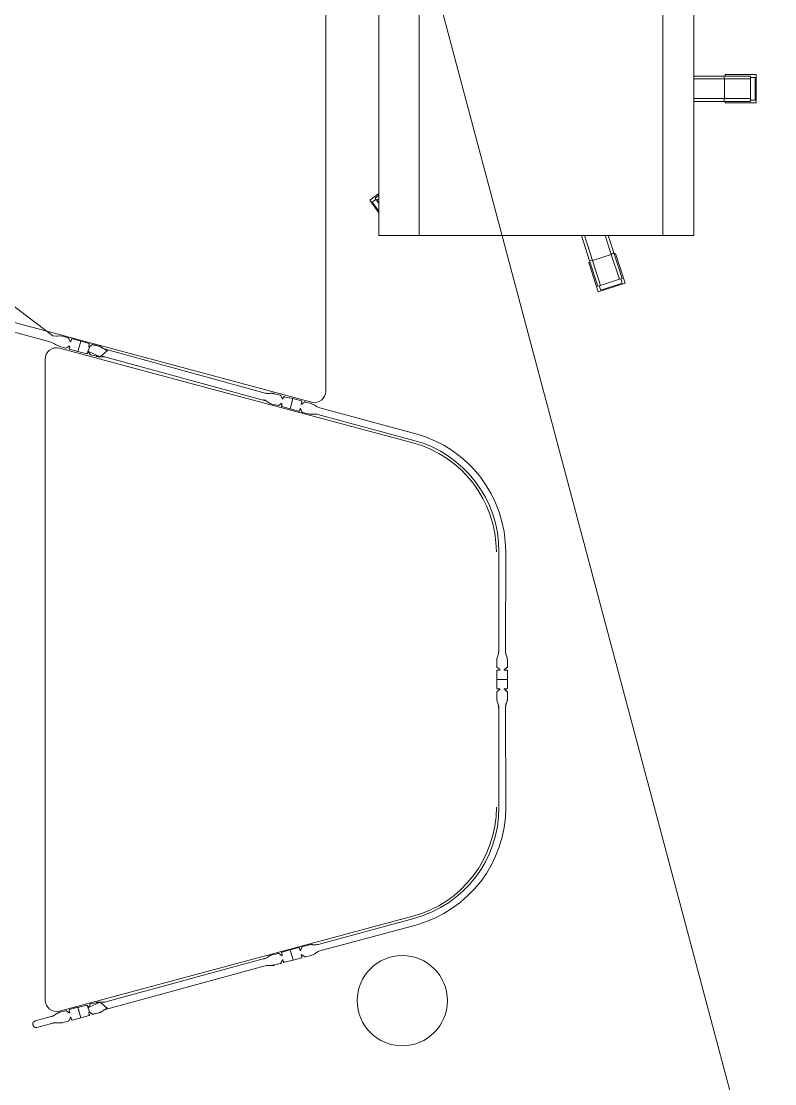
# Model space of a CAD drawing. Header units: millimetres. Extents: x 31960 to 73442, y -14102 to 21505.
# Drawn here: x 60566 to 61902, y -10462 to -8579 of the extents above; entities that cross this region are included whole.
import ezdxf

# ---------------------------------------------------------------- set-up
doc = ezdxf.new("R2010")
doc.units = ezdxf.units.MM
for name, color, linetype, lineweight in [('G-ANNO-TEXT', 231, 'Continuous', 9), ('G-IMPT', 8, 'Continuous', 9), ('I-FURN', 30, 'Continuous', 9)]:
    doc.layers.add(name, color=color, linetype=linetype, lineweight=lineweight)

# ---------------------------------------------------------------- blocks, each defined once
blk = doc.blocks.new('JX-57-Generic Chair-Task - Task without Arms-3760541-Level 9 207 Kent St 1_100')
at = {"layer": 'I-FURN'}
for p, q in [((-56.5, 295.4), (-78.7, 279.3)), ((-76.1, 279.3), (-59.7, 291.2)), ((-62.3, 279.2), (-56.9, 283.2)), ((-59.7, 291.2), (-55, 284.8)), ((-56.9, 283.2), (-52.9, 286.1)), ((-56.9, 283.2), (-54, 279.2)), ((-56.5, 295.4), (-44.8, 279.2)), ((-47.8, 279.2), (-52.9, 286.1)), ((326.8, 279.3), (338.5, 295.4)), ((329.9, 279.3), (334.8, 286.1)), ((334.8, 286.1), (338.9, 283.2)), ((338.9, 283.2), (336.1, 279.3)), ((336.9, 284.8), (341.6, 291.2)), ((360.6, 279.3), (338.5, 295.4)), ((338.9, 283.2), (344.2, 279.3)), ((358.1, 279.3), (341.6, 291.2)), ((401, 279.4), (-119, 279.4)), ((-119, 239.5), (-119, 279.3)), ((401, 279.3), (401, 239.5)), ((-119, 208), (-119, 239.5)), ((401, 239.5), (401, 208)), ((-119, 182.8), (-119, 208)), ((-119, 208), (401, 208)), ((401, 208), (401, 182.8)), ((-119, -224.1), (-119, 182.8)), ((401, 182.8), (401, -224.1)), ((-219, -109.6), (-166.7, -92.6)), ((-165.9, -95), (-166.7, -92.6)), ((-119, -79.8), (-163.8, -94.3)), ((-119, -85), (-163.3, -99.4)), ((401, -79.8), (445.8, -94.3)), ((401, -85), (445.3, -99.4)), ((448.7, -92.6), (447.9, -95)), ((448.7, -92.6), (501, -109.6)), ((-219, -109.6), (-203.6, -157.2)), ((-216, -113.9), (-208.4, -111.5)), ((-163.8, -94.3), (-209.1, -109)), ((-207.5, -113.8), (-209.1, -109)), ((-163.3, -99.4), (-207.5, -113.8)), ((-163.8, -94.3), (-163.3, -99.4)), ((-163.3, -99.4), (-152.5, -132.7)), ((434.5, -132.7), (445.3, -99.4)), ((445.3, -99.4), (445.8, -94.3)), ((445.3, -99.4), (489.5, -113.8)), ((445.8, -94.3), (491, -109)), ((485.5, -157.2), (501, -109.6)), ((491, -109), (489.5, -113.8)), ((490.4, -111.5), (498, -113.9)), ((-203.7, -152), (-216, -113.9)), ((-196.7, -147.1), (-207.5, -113.8)), ((-119, -121.8), (-152.5, -132.7)), ((-119, -127.1), (-149.9, -137.1)), ((401, -121.8), (434.5, -132.7)), ((401, -127.1), (431.9, -137.1)), ((489.5, -113.8), (478.7, -147.1)), ((485.6, -152), (498, -113.9)), ((-196.1, -149.5), (-203.7, -152)), ((-151.2, -140.2), (-203.6, -157.2)), ((-152.5, -132.7), (-196.7, -147.1)), ((-195.2, -151.8), (-196.7, -147.1)), ((-149.9, -137.1), (-195.2, -151.8)), ((-152.5, -132.7), (-149.9, -137.1)), ((-151.2, -140.2), (-152, -137.8)), ((431.9, -137.1), (434.5, -132.7)), ((431.9, -137.1), (477.1, -151.8)), ((434, -137.8), (433.2, -140.2)), ((485.5, -157.2), (433.2, -140.2)), ((434.5, -132.7), (478.7, -147.1)), ((478.7, -147.1), (477.1, -151.8)), ((485.6, -152), (478.1, -149.5)), ((-119, -271.7), (-119, -224.1)), ((-119, -224.1), (401, -224.1)), ((401, -224.1), (401, -271.7)), ((-119, -278.9), (-119, -271.7)), ((-119, -278.9), (401, -278.9)), ((118.5, -278.9), (118.5, -332.1)), ((123.5, -333.2), (123.5, -278.9)), ((158.5, -278.9), (158.5, -333.2)), ((163.5, -278.9), (163.5, -332.1)), ((401, -271.7), (401, -278.9)), ((118.5, -334.3), (116, -334.3)), ((116, -389.3), (116, -334.3)), ((118.5, -332.1), (123.5, -333.2)), ((118.5, -332.1), (118.5, -379.7)), ((123.5, -333.2), (158.5, -333.2)), ((123.5, -379.7), (123.5, -333.2)), ((158.5, -333.2), (163.5, -332.1)), ((158.5, -333.2), (158.5, -379.7)), ((163.5, -332.1), (163.5, -379.7)), ((166, -334.3), (163.5, -334.3)), ((166, -334.3), (166, -389.3)), ((116, -389.3), (166, -389.3)), ((123.5, -379.7), (118.5, -379.7)), ((121, -387.8), (121, -379.9)), ((161, -387.8), (121, -387.8)), ((158.5, -379.7), (123.5, -379.7)), ((163.5, -379.7), (158.5, -379.7)), ((161, -379.9), (161, -387.8))]:
    blk.add_line(p, q, dxfattribs=at)
blk = doc.blocks.new('umbilical - umbilical-1916693-Level 9 207 Kent St 1_100')
at = {"layer": 'I-FURN'}
for start, end in [(0, 180), (180, 0)]:
    blk.add_arc((61241.5, -10314.4), 80, start, end, dxfattribs=at)
blk = doc.blocks.new('Furniture 7 - workbay option 2_dwg_39 cm gerades element-1916699-Level 9 207 Kent St 1_100')
at = {"layer": 'I-FURN', "flags": 128}
for points in [[(0.0134, -0.0124), (-0.0019, -0.0093), (0.0019, 0.0093), (0.0172, 0.0062), (0.017, 0.0005), (0.0186, 0.001), (0.0192, 0.0015), (0.0227, 0.0044), (0.0346, 0.0027), (0.0426, -0.0008), (0.0443, -0.0018), (0.3342, -0.0614), (0.3425, -0.0614), (0.3442, -0.0611), (0.3615, -0.0634), (0.3649, -0.0684), (0.3653, -0.0691), (0.3655, -0.0694), (0.3675, -0.0656), (0.3839, -0.0679), (0.3802, -0.0865), (0.3649, -0.0834), (0.365, -0.0778), (0.3635, -0.0782), (0.3628, -0.0787), (0.3594, -0.0816), (0.3474, -0.0799), (0.3394, -0.0764), (0.3378, -0.0754), (0.0479, -0.0158), (0.0396, -0.0158), (0.0378, -0.0161), (0.0206, -0.0138), (0.0171, -0.0089), (0.0167, -0.0081), (0.0166, -0.0078), (0.0146, -0.0116), (0.0186, 0.001), (0.0192, 0.0015), (0.0227, 0.0044), (0.0227, 0.0044), (0.0227, 0.0044), (0.0228, 0.0044), (0.0228, 0.0044), (0.0228, 0.0045), (0.0228, 0.0045), (0.0228, 0.0045), (0.0229, 0.0045), (0.0229, 0.0045), (0.0229, 0.0045), (0.0229, 0.0045), (0.023, 0.0046), (0.023, 0.0046), (0.023, 0.0046), (0.023, 0.0046), (0.0231, 0.0046), (0.0231, 0.0046), (0.0231, 0.0046), (0.0231, 0.0046), (0.0232, 0.0047), (0.0232, 0.0047), (0.0232, 0.0047), (0.0232, 0.0047), (0.0233, 0.0047), (0.0233, 0.0047), (0.0233, 0.0047), (0.0233, 0.0047), (0.0234, 0.0047), (0.0234, 0.0047), (0.0234, 0.0047), (0.0235, 0.0047), (0.0235, 0.0048), (0.0235, 0.0048), (0.0235, 0.0048), (0.0236, 0.0048), (0.0236, 0.0048), (0.0236, 0.0048), (0.0236, 0.0048), (0.0237, 0.0048), (0.0237, 0.0048), (0.0237, 0.0048), (0.0238, 0.0048), (0.0238, 0.0048), (0.0238, 0.0048), (0.0238, 0.0048), (0.0239, 0.0048), (0.0239, 0.0048), (0.0239, 0.0048), (0.0239, 0.0048), (0.024, 0.0048), (0.024, 0.0048), (0.024, 0.0048), (0.0241, 0.0048), (0.0241, 0.0048), (0.0241, 0.0048), (0.0241, 0.0048), (0.0242, 0.0048), (0.0242, 0.0048), (0.0242, 0.0048), (0.0243, 0.0048), (0.0243, 0.0048), (0.0243, 0.0048), (0.0243, 0.0048), (0.0347, 0.0027), (0.0349, 0.0026), (0.035, 0.0026), (0.0351, 0.0026), (0.0352, 0.0026), (0.0353, 0.0025), (0.0354, 0.0025), (0.0355, 0.0025), (0.0356, 0.0025), (0.0357, 0.0024), (0.0358, 0.0024), (0.0359, 0.0024), (0.036, 0.0024), (0.0361, 0.0023), (0.0362, 0.0023), (0.0363, 0.0023), (0.0364, 0.0022), (0.0365, 0.0022), (0.0366, 0.0022), (0.0367, 0.0021), (0.0369, 0.0021), (0.037, 0.0021), (0.0371, 0.002), (0.0372, 0.002), (0.0373, 0.002), (0.0374, 0.0019), (0.0375, 0.0019), (0.0376, 0.0019), (0.0377, 0.0018), (0.0378, 0.0018), (0.0379, 0.0017), (0.038, 0.0017), (0.0381, 0.0017), (0.0382, 0.0016), (0.0383, 0.0016), (0.0384, 0.0015), (0.0385, 0.0015), (0.0386, 0.0015), (0.0387, 0.0014), (0.0388, 0.0014), (0.0389, 0.0013), (0.039, 0.0013), (0.0391, 0.0012), (0.0392, 0.0012), (0.0393, 0.0011), (0.0394, 0.0011), (0.0395, 0.001), (0.0396, 0.001), (0.0397, 0.0009), (0.0398, 0.0009), (0.0399, 0.0008), (0.04, 0.0008), (0.0401, 0.0007), (0.0402, 0.0007), (0.0403, 0.0006), (0.0403, 0.0006), (0.0404, 0.0005), (0.0405, 0.0005), (0.0406, 0.0004), (0.0407, 0.0004), (0.0408, 0.0003), (0.0409, 0.0003), (0.041, 0.0002), (0.0411, 0.0002), (0.0426, -0.0008), (0.0443, -0.0018), (0.0444, -0.0018), (0.0445, -0.0019), (0.0446, -0.0019), (0.0447, -0.002), (0.0447, -0.002), (0.0448, -0.0021), (0.0449, -0.0021), (0.045, -0.0022), (0.0451, -0.0022), (0.0452, -0.0023), (0.0453, -0.0023), (0.0454, -0.0024), (0.0455, -0.0024), (0.0455, -0.0024), (0.0456, -0.0025), (0.0457, -0.0025), (0.0458, -0.0026), (0.0459, -0.0026), (0.046, -0.0027), (0.0461, -0.0027), (0.0462, -0.0027), (0.0464, -0.0028), (0.0465, -0.0029), (0.0465, -0.0029), (0.0466, -0.0029), (0.0467, -0.003), (0.0468, -0.003), (0.0469, -0.003), (0.047, -0.0031), (0.0471, -0.0031), (0.0472, -0.0032), (0.0473, -0.0032), (0.0474, -0.0032), (0.0475, -0.0033), (0.0476, -0.0033), (0.0477, -0.0033), (0.0478, -0.0034), (0.0478, -0.0034), (0.0479, -0.0034), (0.048, -0.0035), (0.0481, -0.0035), (0.0482, -0.0035), (0.0483, -0.0035), (0.0484, -0.0036), (0.0485, -0.0036), (0.0486, -0.0036), (0.0487, -0.0037), (0.0488, -0.0037), (0.0489, -0.0037), (0.049, -0.0037), (0.0491, -0.0038), (0.0492, -0.0038), (0.0493, -0.0038), (0.0494, -0.0038), (0.0495, -0.0039), (0.0496, -0.0039), (0.0497, -0.0039), (0.0498, -0.0039), (0.0499, -0.004), (0.05, -0.004), (0.0501, -0.004), (0.0502, -0.004), (0.0502, -0.004), (0.0378, -0.0161), (0.0167, -0.0081), (0.0166, -0.0078)], [(0.3405, -0.0617), (0.3425, -0.0614), (0.3442, -0.0611), (0.3615, -0.0634), (0.3649, -0.0684), (0.3653, -0.0691), (0.3655, -0.0694), (0.3675, -0.0656), (0.3839, -0.0679), (0.3802, -0.0865), (0.3649, -0.0834), (0.365, -0.0778), (0.3635, -0.0782), (0.3628, -0.0787), (0.3594, -0.0816), (0.3474, -0.0799), (0.3394, -0.0764), (0.3378, -0.0754)]]:
    blk.add_lwpolyline(points, dxfattribs=at)
at = {"layer": 'I-FURN'}
for centre, radius, start, end in [((0.0173, 0.0025), 0.00202, 261.5023, 299.1673), ((0.017, 0.0052), 0.000999, 348.5742, 78.5742), ((0.0239, 0.0028), 0.00201, 78.6593, 129.4891), ((0.0136, -0.0114), 0.000999, 258.5742, 348.5742), ((0.015, -0.0091), 0.00202, 38.1073, 75.6461), ((0.021, -0.0119), 0.00201, 207.6593, 258.4891), ((0.0348, 0.0037), 0.02, 258.5742, 278.5742), ((0.0439, -0.0355), 0.0201, 78.7133, 96.8618), ((0.3278, -0.0929), 0.0201, 60.2866, 78.4351), ((0.3381, -0.0417), 0.0201, 258.7133, 276.8618), ((0.3472, -0.0809), 0.02, 78.5742, 98.5742), ((0.3611, -0.0653), 0.00201, 27.6593, 78.4891), ((0.3671, -0.0681), 0.00202, 218.1073, 255.6461), ((0.3685, -0.0658), 0.000999, 78.5742, 168.5742), ((0.3514, -0.0603), 0.02, 238.5742, 258.5742), ((0.3581, -0.08), 0.00201, 258.6593, 309.4891), ((0.3647, -0.0798), 0.00202, 81.5023, 119.1673), ((0.3651, -0.0825), 0.000999, 168.5742, 258.5742)]:
    blk.add_arc(centre, radius, start, end, dxfattribs=at)
blk = doc.blocks.new('Furniture 7 - workbay option 2_dwg_39 cm gerades element-1916700-Level 9 207 Kent St 1_100')
at = {"layer": 'I-FURN', "flags": 128}
for points in [[(0.0134, -0.0124), (-0.0019, -0.0093), (0.0019, 0.0093), (0.0172, 0.0062), (0.017, 0.0005), (0.0186, 0.001), (0.0192, 0.0015), (0.0227, 0.0044), (0.0346, 0.0027), (0.0426, -0.0008), (0.0443, -0.0018), (0.3342, -0.0614), (0.3425, -0.0614), (0.3442, -0.0611), (0.3615, -0.0634), (0.3649, -0.0684), (0.3653, -0.0691), (0.3655, -0.0694), (0.3675, -0.0656), (0.3839, -0.0679), (0.3802, -0.0865), (0.3649, -0.0834), (0.365, -0.0778), (0.3635, -0.0782), (0.3628, -0.0787), (0.3594, -0.0816), (0.3474, -0.0799), (0.3394, -0.0764), (0.3378, -0.0754), (0.0479, -0.0158), (0.0396, -0.0158), (0.0378, -0.0161), (0.0206, -0.0138), (0.0171, -0.0089), (0.0167, -0.0081), (0.0166, -0.0078), (0.0146, -0.0116), (0.0186, 0.001), (0.0192, 0.0015), (0.0227, 0.0044), (0.0227, 0.0044), (0.0227, 0.0044), (0.0228, 0.0044), (0.0228, 0.0044), (0.0228, 0.0045), (0.0228, 0.0045), (0.0228, 0.0045), (0.0229, 0.0045), (0.0229, 0.0045), (0.0229, 0.0045), (0.0229, 0.0045), (0.023, 0.0046), (0.023, 0.0046), (0.023, 0.0046), (0.023, 0.0046), (0.0231, 0.0046), (0.0231, 0.0046), (0.0231, 0.0046), (0.0231, 0.0046), (0.0232, 0.0047), (0.0232, 0.0047), (0.0232, 0.0047), (0.0232, 0.0047), (0.0233, 0.0047), (0.0233, 0.0047), (0.0233, 0.0047), (0.0233, 0.0047), (0.0234, 0.0047), (0.0234, 0.0047), (0.0234, 0.0047), (0.0235, 0.0047), (0.0235, 0.0048), (0.0235, 0.0048), (0.0235, 0.0048), (0.0236, 0.0048), (0.0236, 0.0048), (0.0236, 0.0048), (0.0236, 0.0048), (0.0237, 0.0048), (0.0237, 0.0048), (0.0237, 0.0048), (0.0238, 0.0048), (0.0238, 0.0048), (0.0238, 0.0048), (0.0238, 0.0048), (0.0239, 0.0048), (0.0239, 0.0048), (0.0239, 0.0048), (0.0239, 0.0048), (0.024, 0.0048), (0.024, 0.0048), (0.024, 0.0048), (0.0241, 0.0048), (0.0241, 0.0048), (0.0241, 0.0048), (0.0241, 0.0048), (0.0242, 0.0048), (0.0242, 0.0048), (0.0242, 0.0048), (0.0243, 0.0048), (0.0243, 0.0048), (0.0243, 0.0048), (0.0243, 0.0048), (0.0347, 0.0027), (0.0349, 0.0026), (0.035, 0.0026), (0.0351, 0.0026), (0.0352, 0.0026), (0.0353, 0.0025), (0.0354, 0.0025), (0.0355, 0.0025), (0.0356, 0.0025), (0.0357, 0.0024), (0.0358, 0.0024), (0.0359, 0.0024), (0.036, 0.0024), (0.0361, 0.0023), (0.0362, 0.0023), (0.0363, 0.0023), (0.0364, 0.0022), (0.0365, 0.0022), (0.0366, 0.0022), (0.0367, 0.0021), (0.0369, 0.0021), (0.037, 0.0021), (0.0371, 0.002), (0.0372, 0.002), (0.0373, 0.002), (0.0374, 0.0019), (0.0375, 0.0019), (0.0376, 0.0019), (0.0377, 0.0018), (0.0378, 0.0018), (0.0379, 0.0017), (0.038, 0.0017), (0.0381, 0.0017), (0.0382, 0.0016), (0.0383, 0.0016), (0.0384, 0.0015), (0.0385, 0.0015), (0.0386, 0.0015), (0.0387, 0.0014), (0.0388, 0.0014), (0.0389, 0.0013), (0.039, 0.0013), (0.0391, 0.0012), (0.0392, 0.0012), (0.0393, 0.0011), (0.0394, 0.0011), (0.0395, 0.001), (0.0396, 0.001), (0.0397, 0.0009), (0.0398, 0.0009), (0.0399, 0.0008), (0.04, 0.0008), (0.0401, 0.0007), (0.0402, 0.0007), (0.0403, 0.0006), (0.0403, 0.0006), (0.0404, 0.0005), (0.0405, 0.0005), (0.0406, 0.0004), (0.0407, 0.0004), (0.0408, 0.0003), (0.0409, 0.0003), (0.041, 0.0002), (0.0411, 0.0002), (0.0426, -0.0008), (0.0443, -0.0018), (0.0444, -0.0018), (0.0445, -0.0019), (0.0446, -0.0019), (0.0447, -0.002), (0.0447, -0.002), (0.0448, -0.0021), (0.0449, -0.0021), (0.045, -0.0022), (0.0451, -0.0022), (0.0452, -0.0023), (0.0453, -0.0023), (0.0454, -0.0024), (0.0455, -0.0024), (0.0455, -0.0024), (0.0456, -0.0025), (0.0457, -0.0025), (0.0458, -0.0026), (0.0459, -0.0026), (0.046, -0.0027), (0.0461, -0.0027), (0.0462, -0.0027), (0.0464, -0.0028), (0.0465, -0.0029), (0.0465, -0.0029), (0.0466, -0.0029), (0.0467, -0.003), (0.0468, -0.003), (0.0469, -0.003), (0.047, -0.0031), (0.0471, -0.0031), (0.0472, -0.0032), (0.0473, -0.0032), (0.0474, -0.0032), (0.0475, -0.0033), (0.0476, -0.0033), (0.0477, -0.0033), (0.0478, -0.0034), (0.0478, -0.0034), (0.0479, -0.0034), (0.048, -0.0035), (0.0481, -0.0035), (0.0482, -0.0035), (0.0483, -0.0035), (0.0484, -0.0036), (0.0485, -0.0036), (0.0486, -0.0036), (0.0487, -0.0037), (0.0488, -0.0037), (0.0489, -0.0037), (0.049, -0.0037), (0.0491, -0.0038), (0.0492, -0.0038), (0.0493, -0.0038), (0.0494, -0.0038), (0.0495, -0.0039), (0.0496, -0.0039), (0.0497, -0.0039), (0.0498, -0.0039), (0.0499, -0.004), (0.05, -0.004), (0.0501, -0.004), (0.0502, -0.004), (0.0502, -0.004), (0.0378, -0.0161), (0.0167, -0.0081), (0.0166, -0.0078)], [(0.3405, -0.0617), (0.3425, -0.0614), (0.3442, -0.0611), (0.3615, -0.0634), (0.3649, -0.0684), (0.3653, -0.0691), (0.3655, -0.0694), (0.3675, -0.0656), (0.3839, -0.0679), (0.3802, -0.0865), (0.3649, -0.0834), (0.365, -0.0778), (0.3635, -0.0782), (0.3628, -0.0787), (0.3594, -0.0816), (0.3474, -0.0799), (0.3394, -0.0764), (0.3378, -0.0754)]]:
    blk.add_lwpolyline(points, dxfattribs=at)
at = {"layer": 'I-FURN'}
for centre, radius, start, end in [((0.0173, 0.0025), 0.00202, 261.5023, 299.1673), ((0.017, 0.0052), 0.000999, 348.5742, 78.5742), ((0.0239, 0.0028), 0.00201, 78.6593, 129.4891), ((0.0136, -0.0114), 0.000999, 258.5742, 348.5742), ((0.015, -0.0091), 0.00202, 38.1073, 75.6461), ((0.021, -0.0119), 0.00201, 207.6593, 258.4891), ((0.0348, 0.0037), 0.02, 258.5742, 278.5742), ((0.0439, -0.0355), 0.0201, 78.7133, 96.8618), ((0.3278, -0.0929), 0.0201, 60.2866, 78.4351), ((0.3381, -0.0417), 0.0201, 258.7133, 276.8618), ((0.3472, -0.0809), 0.02, 78.5742, 98.5742), ((0.3611, -0.0653), 0.00201, 27.6593, 78.4891), ((0.3671, -0.0681), 0.00202, 218.1073, 255.6461), ((0.3685, -0.0658), 0.000999, 78.5742, 168.5742), ((0.3514, -0.0603), 0.02, 238.5742, 258.5742), ((0.3581, -0.08), 0.00201, 258.6593, 309.4891), ((0.3647, -0.0798), 0.00202, 81.5023, 119.1673), ((0.3651, -0.0825), 0.000999, 168.5742, 258.5742)]:
    blk.add_arc(centre, radius, start, end, dxfattribs=at)
blk = doc.blocks.new('Furniture 7 - workbay option 2_dwg_D2_WORKBAYS_WALL_ANGLE_105_DEGREES-1916701-Level 9 207 Kent St 1_100')
at = {"layer": 'I-FURN'}
for p, q in [((-0.0003788, 0.0004701), (-0.0003783, 0.0004713)), ((-0.0003705, 0.0004713), (-0.00037, 0.0004701))]:
    blk.add_line(p, q, dxfattribs=at)
at = {"layer": 'I-FURN', "flags": 128}
for points in [[(-0.0003839, 0.0004723), (-0.0003839, 0.0004879), (-0.0003649, 0.0004879), (-0.0003649, 0.0004723), (-0.0003659, 0.0004713), (-0.0003705, 0.0004713)], [(-0.0003783, 0.0004713), (-0.0003829, 0.0004713), (-0.0003839, 0.0004723)], [(-0.00037, 0.0004701), (-0.0003697, 0.0004699), (-0.0003691, 0.0004694), (-0.0003656, 0.0004665), (-0.0003649, 0.000465), (-0.0003649, 0.0004545), (-0.0003661, 0.0004476), (-0.0003667, 0.0004459), (-0.0003674, 0.0004441), (-0.0003684, 0.0004378), (-0.0003684, 0.0002615), (-0.0000468, 0.0000188), (-0.0000405, 0.0000181), (-0.0000385, 0.0000183), (-0.0000368, 0.0000184), (-0.0000298, 0.0000178), (-0.0000197, 0.0000151), (-0.0000184, 0.000014), (-0.0000166, 0.0000099), (-0.0000162, 0.0000091), (-0.0000161, 0.0000088), (-0.0000161, 0.0000088), (-0.000015, 0.0000081), (-0.000015, 0.0000081), (-0.0000138, 0.0000125), (-0.0000134, 0.0000131), (-0.0000126, 0.0000132), (0.0000025, 0.0000092), (-0.0000025, -0.0000092), (-0.0000175, -0.0000051), (-0.0000181, -0.0000047), (-0.0000182, -0.0000039), (-0.000017, 0.0000005), (-0.0000183, 0.0000004), (-0.0000186, 0.0000002), (-0.0000193, -0.0000003), (-0.0000229, -0.0000029), (-0.0000246, -0.0000032), (-0.0000348, -0.0000005), (-0.0000411, 0.0000024), (-0.0000425, 0.0000034), (-0.0000441, 0.0000046), (-0.0000499, 0.0000072), (-0.0002203, 0.0000528), (-0.0003804, 0.0004378), (-0.0003814, 0.0004441), (-0.0003821, 0.0004459), (-0.0003827, 0.0004476), (-0.0003839, 0.0004545), (-0.0003839, 0.000465), (-0.0003831, 0.0004665), (-0.0003797, 0.0004694), (-0.000379, 0.0004699), (-0.0003788, 0.0004701)]]:
    blk.add_lwpolyline(points, dxfattribs=at)
blk = doc.blocks.new('Furniture 7 - workbay option 2_dwg_D2_WORKBAYS_WALL_ANGLE_105_DEGREES-1916702-Level 9 207 Kent St 1_100')
at = {"layer": 'I-FURN'}
for p, q in [((-0.0003788, 0.0004701), (-0.0003783, 0.0004713)), ((-0.0003705, 0.0004713), (-0.00037, 0.0004701))]:
    blk.add_line(p, q, dxfattribs=at)
at = {"layer": 'I-FURN', "flags": 128}
for points in [[(-0.0003839, 0.0004723), (-0.0003839, 0.0004879), (-0.0003649, 0.0004879), (-0.0003649, 0.0004723), (-0.0003659, 0.0004713), (-0.0003705, 0.0004713)], [(-0.0003783, 0.0004713), (-0.0003829, 0.0004713), (-0.0003839, 0.0004723)], [(-0.00037, 0.0004701), (-0.0003697, 0.0004699), (-0.0003691, 0.0004694), (-0.0003656, 0.0004665), (-0.0003649, 0.000465), (-0.0003649, 0.0004545), (-0.0003661, 0.0004476), (-0.0003667, 0.0004459), (-0.0003674, 0.0004441), (-0.0003684, 0.0004378), (-0.0003684, 0.0002615), (-0.0000468, 0.0000188), (-0.0000405, 0.0000181), (-0.0000385, 0.0000183), (-0.0000368, 0.0000184), (-0.0000298, 0.0000178), (-0.0000197, 0.0000151), (-0.0000184, 0.000014), (-0.0000166, 0.0000099), (-0.0000162, 0.0000091), (-0.0000161, 0.0000088), (-0.0000161, 0.0000088), (-0.000015, 0.0000081), (-0.000015, 0.0000081), (-0.0000138, 0.0000125), (-0.0000134, 0.0000131), (-0.0000126, 0.0000132), (0.0000025, 0.0000092), (-0.0000025, -0.0000092), (-0.0000175, -0.0000051), (-0.0000181, -0.0000047), (-0.0000182, -0.0000039), (-0.000017, 0.0000005), (-0.0000183, 0.0000004), (-0.0000186, 0.0000002), (-0.0000193, -0.0000003), (-0.0000229, -0.0000029), (-0.0000246, -0.0000032), (-0.0000348, -0.0000005), (-0.0000411, 0.0000024), (-0.0000425, 0.0000034), (-0.0000441, 0.0000046), (-0.0000499, 0.0000072), (-0.0002203, 0.0000528), (-0.0003804, 0.0004378), (-0.0003814, 0.0004441), (-0.0003821, 0.0004459), (-0.0003827, 0.0004476), (-0.0003839, 0.0004545), (-0.0003839, 0.000465), (-0.0003831, 0.0004665), (-0.0003797, 0.0004694), (-0.000379, 0.0004699), (-0.0003788, 0.0004701)]]:
    blk.add_lwpolyline(points, dxfattribs=at)
blk = doc.blocks.new('Furniture 7 - workbay option 2_dwg-1916698-Level 9 207 Kent St 1_100')
at = {"layer": 'G-IMPT', "lineweight": 18}
for p, q in [((36617, -823.9), (37753.1, -823.8)), ((36765.6, -1475.7), (36597.7, -849.1)), ((36692.9, -1279), (36697.4, -1277.8)), ((37677.6, -1278.9), (37673.2, -1277.7)), ((36714.7, -1290.6), (36711.9, -1280.4)), ((37655.9, -1290.5), (37658.6, -1280.3)), ((36704.1, -1310.7), (36750.1, -1480.8)), ((36761.6, -1477.7), (36715.6, -1307.6)), ((37608.9, -1477.6), (37654.9, -1307.4)), ((37666.5, -1310.6), (37620.5, -1480.7)), ((38833.3, -1321.3), (37696.1, -1321.3)), ((37135.2, -1628), (36958.9, -1628.4)), ((37162.3, -1624.5), (37151.8, -1624.5)), ((37201.9, -1625.3), (37201.9, -1629.9)), ((37201.9, -1629.9), (37201.9, -1625.4)), ((37235.3, -1627.9), (37411.6, -1628.3)), ((36958.9, -1640.4), (37135.2, -1640)), ((37151.9, -1643.5), (37162.4, -1643.5))]:
    blk.add_line(p, q, dxfattribs=at)
at = {"layer": 'G-IMPT', "lineweight": 18, "flags": 128}
for points in [[(37676.7, -1296.1), (37727.4, -1107), (37844.6, -669.5)], [(37772.5, -849), (37721.8, -1038.1), (37604.6, -1475.6)], [(36710, -1273.4), (36706, -1258.3), (36687.6, -1263.3), (36691.7, -1278.3)], [(37660.5, -1273.2), (37664.6, -1258.2), (37682.9, -1263.2), (37678.8, -1278.2)], [(36697.2, -1279.1), (36697, -1279.4), (36696.5, -1280.1), (36693.9, -1283.7)], [(36704.9, -1275.8), (36704.9, -1275.8), (36709.3, -1274.6)], [(36710.8, -1279.1), (36706.7, -1277.3), (36706, -1277), (36705.7, -1276.8), (36705.7, -1276.8)], [(37659.7, -1279), (37663.8, -1277.2), (37664.6, -1276.9), (37664.9, -1276.7), (37664.9, -1276.7)], [(37665.6, -1275.7), (37665.6, -1275.7), (37661.2, -1274.5)], [(37673.3, -1279), (37673.5, -1279.3), (37674, -1280), (37676.6, -1283.6)], [(36693.6, -1285.4), (36696.3, -1295.5), (36699.3, -1301.8), (36700.3, -1303.3), (36701.4, -1304.9)], [(36715, -1301.2), (36715.1, -1299.3), (36715.3, -1297.5)], [(37655.6, -1301.1), (37655.4, -1299.2), (37655.2, -1297.4)], [(37676.9, -1285.3), (37674.2, -1295.4), (37671.2, -1301.7), (37670.2, -1303.2), (37669.1, -1304.8)], [(37145, -1625.7), (37143.3, -1626.3), (37141.5, -1627)], [(37167.4, -1629.6), (37167.2, -1629.3), (37166.7, -1628.7), (37163.9, -1625.2)], [(37168.7, -1625.5), (37168.7, -1629.9), (37168.7, -1625.3), (37168.7, -1629.9), (37168.7, -1630)], [(37168.7, -1637.9), (37168.7, -1642.4), (37168.7, -1637.7), (37168.7, -1642.3)], [(37169.7, -1643.4), (37185.3, -1643.4), (37185.2, -1624.4), (37169.6, -1624.5), (37185.3, -1624.3), (37185.3, -1643.3), (37169.7, -1643.3), (37185.3, -1643.3), (37185.3, -1624.3), (37169.7, -1624.3)], [(37200.8, -1643.3), (37185.3, -1643.3), (37185.3, -1624.3), (37200.9, -1624.3), (37185.3, -1624.4), (37185.3, -1643.4), (37200.9, -1643.4)], [(37201.9, -1637.7), (37201.8, -1642.3), (37201.9, -1637.8)], [(37203.8, -1628.6), (37203.3, -1629.3), (37203.1, -1629.5), (37203.1, -1629.4), (37203.3, -1629.2), (37203.8, -1628.5), (37206.6, -1625.1), (37203.8, -1628.6), (37203.3, -1629.3), (37203.1, -1629.5)], [(37208.2, -1624.3), (37218.7, -1624.4), (37208.2, -1624.4)], [(37225.6, -1625.6), (37227.2, -1626.2), (37229.1, -1626.9), (37227.2, -1626.2), (37225.5, -1625.6), (37227.2, -1626.2)], [(37141.5, -1641), (37143.3, -1641.7), (37145, -1642.3)], [(37163.9, -1642.7), (37166.7, -1639.2), (37167.2, -1638.6), (37167.5, -1638.4)], [(37208.2, -1643.4), (37208.1, -1643.4), (37208.1, -1643.4), (37208.1, -1643.4), (37208.1, -1643.4), (37208, -1643.4), (37208, -1643.4), (37208, -1643.4), (37207.9, -1643.4), (37207.9, -1643.4), (37207.9, -1643.4), (37207.9, -1643.4), (37207.8, -1643.4), (37207.8, -1643.4), (37207.8, -1643.4), (37207.8, -1643.4), (37207.7, -1643.4), (37207.7, -1643.4), (37207.7, -1643.3), (37207.6, -1643.3), (37207.6, -1643.3), (37207.6, -1643.3), (37207.6, -1643.3), (37207.5, -1643.3), (37207.5, -1643.3), (37207.5, -1643.3), (37207.5, -1643.3), (37207.4, -1643.3), (37207.4, -1643.3), (37207.4, -1643.2), (37207.4, -1643.2), (37207.3, -1643.2), (37207.3, -1643.2), (37207.3, -1643.2), (37207.3, -1643.2), (37207.2, -1643.2), (37207.2, -1643.2), (37207.2, -1643.1), (37207.2, -1643.1), (37207.1, -1643.1), (37207.1, -1643.1), (37207.1, -1643.1), (37207.1, -1643.1), (37207, -1643.1), (37207, -1643), (37207, -1643), (37207, -1643), (37207, -1643), (37206.9, -1643), (37206.9, -1643), (37206.9, -1642.9), (37206.9, -1642.9), (37206.8, -1642.9), (37206.8, -1642.9), (37206.8, -1642.9), (37206.8, -1642.9), (37206.8, -1642.8), (37206.7, -1642.8), (37206.7, -1642.8), (37206.7, -1642.8), (37206.7, -1642.8), (37206.7, -1642.7), (37206.6, -1642.7), (37206.6, -1642.7), (37206.6, -1642.6), (37203.8, -1639.1), (37203.3, -1638.5), (37203.1, -1638.2)], [(37203.1, -1638.2), (37203.3, -1638.6), (37203.8, -1639.2), (37206.6, -1642.7)], [(37203.1, -1638.3), (37203.3, -1638.6), (37203.8, -1639.2)], [(37411.6, -1640.3), (37235.3, -1639.9), (37235.2, -1639.9), (37235.1, -1639.9), (37235, -1639.9), (37234.9, -1639.9), (37234.8, -1639.9), (37234.7, -1639.9), (37234.6, -1639.9), (37234.5, -1639.9), (37234.4, -1639.9), (37234.3, -1639.9), (37234.2, -1639.9), (37234.1, -1639.9), (37234, -1640), (37233.9, -1640), (37233.8, -1640), (37233.7, -1640), (37233.6, -1640), (37233.5, -1640), (37233.4, -1640), (37233.3, -1640), (37233.2, -1640), (37233.1, -1640), (37233, -1640), (37232.9, -1640.1), (37232.8, -1640.1), (37232.7, -1640.1), (37232.6, -1640.1), (37232.5, -1640.1), (37232.4, -1640.1), (37232.3, -1640.1), (37232.2, -1640.2), (37232.1, -1640.2), (37232, -1640.2), (37231.9, -1640.2), (37231.8, -1640.2), (37231.7, -1640.2), (37231.7, -1640.3), (37231.6, -1640.3), (37231.5, -1640.3), (37231.4, -1640.3), (37231.3, -1640.3), (37231.1, -1640.4), (37231, -1640.4), (37230.9, -1640.4), (37230.8, -1640.4), (37230.7, -1640.5), (37230.6, -1640.5), (37230.5, -1640.5), (37230.4, -1640.5), (37230.3, -1640.6), (37230.2, -1640.6), (37230.1, -1640.6), (37230, -1640.6), (37229.9, -1640.7), (37229.8, -1640.7), (37229.7, -1640.7), (37229.6, -1640.7), (37229.5, -1640.8), (37229.4, -1640.8), (37229.3, -1640.8), (37229.2, -1640.9), (37229.1, -1640.9), (37229, -1640.9), (37227.2, -1641.6), (37225.5, -1642.2), (37225.4, -1642.2), (37225.3, -1642.3), (37225.2, -1642.3), (37225.1, -1642.3), (37225, -1642.4), (37224.9, -1642.4), (37224.8, -1642.5), (37224.7, -1642.5), (37224.6, -1642.5), (37224.5, -1642.5), (37224.4, -1642.6), (37224.3, -1642.6), (37224.2, -1642.6), (37224.1, -1642.7), (37224, -1642.7), (37223.9, -1642.7), (37223.7, -1642.8), (37223.6, -1642.8), (37223.5, -1642.8), (37223.4, -1642.8), (37223.3, -1642.9), (37223.2, -1642.9), (37223.1, -1642.9), (37223, -1642.9), (37222.9, -1643), (37222.8, -1643), (37222.7, -1643), (37222.6, -1643), (37222.5, -1643), (37222.4, -1643.1), (37222.3, -1643.1), (37222.2, -1643.1), (37222, -1643.1), (37221.9, -1643.1), (37221.8, -1643.2), (37221.7, -1643.2), (37221.6, -1643.2), (37221.5, -1643.2), (37221.4, -1643.2), (37221.3, -1643.2), (37221.2, -1643.3), (37221.1, -1643.3), (37221, -1643.3), (37220.9, -1643.3), (37220.7, -1643.3), (37220.6, -1643.3), (37220.5, -1643.3), (37220.4, -1643.3), (37220.3, -1643.3), (37220.2, -1643.4), (37220.1, -1643.4), (37220, -1643.4), (37219.9, -1643.4), (37219.8, -1643.4), (37219.7, -1643.4), (37219.6, -1643.4), (37219.4, -1643.4), (37219.3, -1643.4), (37219.2, -1643.4), (37219.1, -1643.4), (37219, -1643.4), (37218.9, -1643.4), (37218.8, -1643.4), (37218.7, -1643.4), (37208.2, -1643.3), (37218.7, -1643.4)], [(37229, -1640.9), (37227.2, -1641.6), (37225.5, -1642.2), (37227.2, -1641.6), (37229, -1640.9)]]:
    blk.add_lwpolyline(points, dxfattribs=at)
for points in [[(37141.5, -1626.8), (37143.3, -1626.1), (37145, -1625.5), (37143.3, -1626.1)], [(37151.9, -1624.3), (37162.4, -1624.3)], [(37163.9, -1625), (37166.7, -1628.5), (37167.3, -1629.2), (37167.5, -1629.4), (37167.3, -1629.2), (37166.7, -1628.5)], [(37145, -1642.1), (37143.3, -1641.5), (37141.5, -1640.8), (37143.3, -1641.5)], [(37162.4, -1643.3), (37151.9, -1643.3)], [(37167.5, -1638.2), (37167.3, -1638.4), (37166.7, -1639.1), (37163.9, -1642.5), (37166.7, -1639.1), (37167.3, -1638.4)]]:
    blk.add_lwpolyline(points, close=True, dxfattribs=at)
at = {"layer": 'G-IMPT', "lineweight": 18}
for centre, radius, start, end in [((36617, -843.9), 20, 90, 195), ((37753.1, -843.8), 20, 345, 90), ((36692.7, -1278.1), 0.999, 195.1249, 285.1249), ((36695.4, -1278.3), 2.02, 334.5318, 12.1876), ((36706.8, -1275.2), 2.02, 198.0623, 235.394), ((36709.1, -1273.6), 0.999, 285.1249, 15.1249), ((36710, -1281), 2.01, 15.21, 66.0399), ((37660.5, -1280.8), 2.01, 113.9601, 164.79), ((37661.5, -1273.5), 0.999, 164.8751, 254.8751), ((37663.7, -1275.1), 2.02, 304.606, 341.9377), ((37675.2, -1278.1), 2.02, 167.8124, 205.4682), ((37677.9, -1277.9), 0.999, 254.8751, 344.8751), ((36695.5, -1284.9), 2.01, 144.21, 195.0399), ((36695.4, -1295.8), 20, 355.1249, 15.1249), ((37675.2, -1295.7), 20, 164.8751, 184.8751), ((37696.1, -1301.3), 20, 165, 270), ((37675, -1284.7), 2.01, 344.9601, 35.79), ((36684.7, -1316), 20.1, 15.264, 33.4125), ((36735.1, -1302.3), 20.1, 176.8373, 194.9858), ((37635.5, -1302.2), 20.1, 345.0142, 3.1627), ((37685.9, -1315.9), 20.1, 146.5875, 164.736), ((36958.5, -1424.5), 215.9, 195.125, 270.1249), ((36958.5, -1424.5), 203.9, 195.1249, 270.125), ((36958.8, -1423.9), 200, 195, 270), ((37411.4, -1423.8), 200, 270, 345), ((37412.1, -1424.4), 203.9, 269.875, 344.8751), ((37412.1, -1424.4), 215.9, 269.8751, 344.875), ((37135.2, -1607.7), 20.1, 270.1391, 288.2876), ((37135.1, -1607.9), 20.1, 270.264, 288.4125), ((37151.9, -1644.3), 20, 90, 110), ((37151.9, -1644.5), 20, 90.1249, 110.1249), ((37162.3, -1626.5), 2.01, 39.21, 90.0398), ((37162.4, -1626.3), 2.01, 39.0851, 89.9149), ((37168.8, -1628), 2.02, 228.8403, 267.178), ((37168.8, -1627.9), 2.02, 229.4069, 267.0719), ((37168.8, -1639.7), 2.02, 92.9281, 130.4669), ((37168.8, -1639.9), 2.02, 93.0621, 131.4095), ((37169.7, -1625.3), 0.999, 90, 180), ((37169.6, -1625.5), 0.999, 90.1249, 180.1249), ((37200.9, -1625.3), 0.999, 359.8751, 89.8751), ((37200.9, -1625.4), 0.999, 360, 90), ((37201.8, -1627.9), 2.02, 272.822, 311.1597), ((37201.8, -1628), 2.02, 272.9281, 310.4669), ((37201.8, -1639.7), 2.02, 48.5905, 86.9379), ((37201.7, -1639.8), 2.02, 49.4069, 87.0719), ((37208.2, -1626.4), 2.01, 89.9602, 140.79), ((37208.2, -1626.4), 2.01, 90.0851, 140.9149), ((37218.7, -1644.4), 20, 69.8751, 89.8751), ((37218.7, -1644.4), 20, 70, 90), ((37235.4, -1607.8), 20.1, 251.7124, 269.8609), ((37235.4, -1607.8), 20.1, 251.5875, 269.736), ((37135.2, -1659.9), 20.1, 71.7124, 89.8609), ((37135.2, -1660.1), 20.1, 71.8373, 89.9858), ((37151.9, -1623.3), 20, 250, 270), ((37151.8, -1623.5), 20, 250.1249, 270.1249), ((37162.4, -1641.3), 2.01, 270.0851, 320.9149), ((37162.4, -1641.5), 2.01, 270.21, 321.0398), ((37169.7, -1642.3), 0.999, 180, 270), ((37169.7, -1642.4), 0.999, 180.1249, 270.1249), ((37200.9, -1642.3), 0.999, 269.8751, 359.8751), ((37200.9, -1642.4), 0.999, 270, 360), ((37208.2, -1641.3), 2.01, 218.9602, 269.79), ((37208.2, -1641.4), 2.01, 219.0851, 269.9149), ((37218.7, -1623.4), 20, 269.8751, 289.8751), ((37235.3, -1660), 20.1, 90.0142, 108.1627)]:
    blk.add_arc(centre, radius, start, end, dxfattribs=at)
at = {"layer": 'I-FURN', "flags": 128}
blk.add_lwpolyline([(36572.4, -802.4), (36573.3, -802.1), (36573.5, -802.1), (36573.6, -802.1), (36573.7, -802), (36573.9, -802), (36574, -802), (36574.1, -802), (36574.3, -802), (36574.4, -802), (36574.5, -801.9), (36574.7, -801.9), (36574.8, -801.9), (36574.9, -801.9), (36575.1, -801.9), (36575.2, -802), (36575.3, -802), (36575.5, -802), (36575.6, -802), (36575.7, -802), (36575.9, -802.1), (36576, -802.1), (36576.1, -802.1), (36576.3, -802.1), (36576.4, -802.2), (36576.5, -802.2), (36576.7, -802.3), (36576.8, -802.3), (36576.9, -802.4), (36577, -802.4), (36577.2, -802.5), (36577.3, -802.5), (36577.4, -802.6), (36577.5, -802.7), (36577.6, -802.7), (36577.7, -802.8), (36577.9, -802.9), (36578, -803), (36578.1, -803), (36578.2, -803.1), (36578.3, -803.2), (36578.4, -803.3), (36578.5, -803.4), (36578.6, -803.5), (36578.7, -803.6), (36578.8, -803.7), (36578.9, -803.8), (36579, -803.9), (36579, -804), (36579.1, -804.1), (36579.2, -804.2), (36579.3, -804.3), (36579.4, -804.4), (36579.4, -804.5), (36579.5, -804.6), (36579.6, -804.8), (36579.6, -804.9), (36579.7, -805), (36579.8, -805.1), (36579.8, -805.2), (36579.9, -805.4), (36579.9, -805.5), (36580, -805.6), (36580, -805.7), (36580, -805.9), (36580.1, -806), (36587.8, -834.6), (36587.8, -834.7), (36587.9, -834.8), (36587.9, -834.9), (36587.9, -835), (36587.9, -835.1), (36588, -835.2), (36588, -835.3), (36588, -835.4), (36588.1, -835.5), (36588.1, -835.6), (36588.1, -835.7), (36588.2, -835.7), (36588.2, -835.8), (36588.2, -835.9), (36588.3, -836), (36588.3, -836.1), (36588.3, -836.2), (36588.4, -836.3), (36588.4, -836.4), (36588.4, -836.5), (36588.5, -836.6), (36588.5, -836.7), (36588.5, -836.8), (36588.6, -836.9), (36588.6, -837), (36588.7, -837), (36588.7, -837.1), (36588.7, -837.2), (36588.8, -837.3), (36588.8, -837.4), (36588.8, -837.5), (36588.9, -837.6), (36588.9, -837.7), (36589, -837.8), (36589, -837.9), (36589.1, -838), (36589.1, -838), (36589.1, -838.1), (36589.2, -838.2), (36589.2, -838.3), (36589.3, -838.4), (36589.3, -838.5), (36589.4, -838.6), (36589.4, -838.7), (36589.5, -838.8), (36589.5, -838.8), (36589.6, -838.9), (36589.6, -839), (36589.7, -839.1), (36589.7, -839.2), (36589.7, -839.3), (36589.8, -839.4), (36589.8, -839.5), (36589.9, -839.5), (36590, -839.6), (36590, -839.7), (36590.1, -839.8), (36590.1, -839.9), (36590.2, -840), (36590.2, -840.1), (36590.3, -840.1), (36590.3, -840.2), (36590.4, -840.3), (36590.4, -840.4), (36591.6, -842), (36592.6, -843.5), (36592.6, -843.6), (36592.7, -843.6), (36592.8, -843.7), (36592.8, -843.8), (36592.9, -843.9), (36593, -844), (36593, -844.1), (36593.1, -844.2), (36593.1, -844.3), (36593.2, -844.4), (36593.2, -844.5), (36593.3, -844.6), (36593.4, -844.7), (36593.4, -844.7), (36593.5, -844.8), (36593.5, -844.9), (36593.6, -845), (36593.6, -845.1), (36593.7, -845.2), (36593.7, -845.3), (36593.8, -845.4), (36593.8, -845.5), (36593.9, -845.6), (36593.9, -845.7), (36594, -845.8), (36594, -845.9), (36594.1, -846), (36594.1, -846.1), (36594.2, -846.2), (36594.2, -846.3), (36594.3, -846.4), (36594.3, -846.5), (36594.4, -846.6), (36594.4, -846.7), (36594.5, -846.8), (36594.5, -846.9), (36594.6, -847), (36594.6, -847.1), (36594.6, -847.2), (36594.7, -847.3), (36594.7, -847.4), (36594.8, -847.5), (36594.8, -847.6), (36594.8, -847.7), (36594.9, -847.8), (36594.9, -847.9), (36595, -848), (36595, -848.1), (36595, -848.2), (36595.1, -848.3), (36595.1, -848.4), (36595.1, -848.5), (36595.2, -848.6), (36595.2, -848.7), (36595.3, -848.8), (36595.3, -848.9), (36595.3, -849), (36595.4, -849.1), (36595.4, -849.2), (36595.4, -849.3), (36595.4, -849.4), (36595.5, -849.5), (36595.5, -849.6), (36595.5, -849.8), (36598.3, -859.9), (36598.3, -859.9), (36598.3, -860), (36598.3, -860), (36598.3, -860), (36598.3, -860), (36598.3, -860.1), (36598.3, -860.1), (36598.3, -860.1), (36598.3, -860.2), (36598.3, -860.2), (36598.3, -860.2), (36598.3, -860.2), (36598.3, -860.3), (36598.3, -860.3), (36598.3, -860.3), (36598.3, -860.3), (36598.3, -860.4), (36598.3, -860.4), (36598.3, -860.4), (36598.3, -860.5), (36598.3, -860.5), (36598.3, -860.5), (36598.3, -860.5), (36598.3, -860.6), (36598.3, -860.6), (36598.3, -860.6), (36598.3, -860.7), (36598.3, -860.7), (36598.3, -860.7), (36598.3, -860.7), (36598.3, -860.8), (36598.3, -860.8), (36598.3, -860.8), (36598.3, -860.8), (36598.3, -860.9), (36598.3, -860.9), (36598.3, -860.9), (36598.3, -861), (36598.3, -861), (36598.3, -861), (36598.3, -861), (36598.2, -861.1), (36598.2, -861.1), (36598.2, -861.1), (36598.2, -861.1), (36598.2, -861.2), (36598.2, -861.2), (36598.2, -861.2), (36598.2, -861.2), (36598.2, -861.3), (36598.2, -861.3), (36598.1, -861.3), (36598.1, -861.3), (36598.1, -861.4), (36598.1, -861.4), (36598.1, -861.4), (36598.1, -861.4), (36598.1, -861.5), (36598, -861.5), (36598, -861.5), (36598, -861.5), (36598, -861.6), (36598, -861.6), (36598, -861.6), (36595.3, -865.2), (36594.9, -865.9), (36594.7, -866.2), (36594.7, -866.2), (36594.7, -866.2), (36594.6, -866.2), (36594.6, -866.3), (36594.6, -866.3), (36594.6, -866.3), (36594.6, -866.3), (36594.6, -866.3), (36594.6, -866.3), (36594.6, -866.4), (36594.6, -866.4), (36594.6, -866.4), (36594.6, -866.4), (36594.6, -866.4), (36594.6, -866.5), (36594.6, -866.5), (36594.5, -866.5), (36594.5, -866.5), (36594.5, -866.5), (36594.5, -866.6), (36594.5, -866.6), (36594.5, -866.6), (36594.5, -866.6), (36594.5, -866.6), (36594.5, -866.7), (36594.5, -866.7), (36594.5, -866.7), (36594.5, -866.7), (36594.5, -866.7), (36594.5, -866.8), (36594.5, -866.8), (36594.5, -866.8), (36594.5, -866.8), (36594.5, -866.8), (36594.5, -866.9), (36594.5, -866.9), (36594.5, -866.9), (36594.5, -866.9), (36594.5, -867), (36594.5, -867), (36594.5, -867), (36594.5, -867), (36594.5, -867), (36594.5, -867.1), (36594.5, -867.1), (36594.5, -867.1), (36594.5, -867.1), (36594.5, -867.1), (36594.5, -867.2), (36594.5, -867.2), (36594.5, -867.2), (36594.5, -867.2), (36594.5, -867.2), (36594.5, -867.3), (36594.5, -867.3), (36594.5, -867.3), (36594.5, -867.3), (36594.5, -867.3), (36594.5, -867.4), (36594.5, -867.4), (36594.5, -867.4), (36594.5, -867.4), (36594.5, -867.4), (36594.5, -867.5), (36599, -866.3), (36599, -866.3), (36599, -866.3), (36599, -866.3), (36599.1, -866.2), (36599.1, -866.2), (36599.1, -866.2), (36599.1, -866.2), (36599.2, -866.2), (36599.2, -866.2), (36599.2, -866.2), (36599.2, -866.2), (36599.3, -866.2), (36599.3, -866.2), (36599.3, -866.2), (36599.3, -866.2), (36599.3, -866.2), (36599.4, -866.2), (36599.4, -866.2), (36599.4, -866.3), (36599.4, -866.3), (36599.5, -866.3), (36599.5, -866.3), (36599.5, -866.3), (36599.5, -866.3), (36599.6, -866.3), (36599.6, -866.3), (36599.6, -866.3), (36599.6, -866.3), (36599.7, -866.3), (36599.7, -866.3), (36599.7, -866.4), (36599.7, -866.4), (36599.7, -866.4), (36599.8, -866.4), (36599.8, -866.4), (36599.8, -866.4), (36599.8, -866.4), (36599.8, -866.4), (36599.9, -866.5), (36599.9, -866.5), (36599.9, -866.5), (36599.9, -866.5), (36599.9, -866.5), (36599.9, -866.5), (36600, -866.6), (36600, -866.6), (36600, -866.6), (36600, -866.6), (36600, -866.6), (36600, -866.7), (36600.1, -866.7), (36600.1, -866.7), (36600.1, -866.7), (36600.1, -866.7), (36600.1, -866.8), (36600.1, -866.8), (36600.1, -866.8), (36600.1, -866.8), (36600.1, -866.9), (36600.2, -866.9), (36600.2, -866.9), (36600.2, -866.9), (36600.2, -866.9), (36600.2, -867), (36604.3, -882), (36585.9, -887), (36581.8, -871.9), (36581.8, -871.9), (36581.8, -871.9), (36581.8, -871.9), (36581.8, -871.8), (36581.8, -871.8), (36581.8, -871.8), (36581.8, -871.8), (36581.8, -871.7), (36581.8, -871.7), (36581.8, -871.7), (36581.8, -871.7), (36581.8, -871.6), (36581.8, -871.6), (36581.8, -871.6), (36581.8, -871.6), (36581.8, -871.5), (36581.8, -871.5), (36581.8, -871.5), (36581.8, -871.5), (36581.8, -871.4), (36581.8, -871.4), (36581.8, -871.4), (36581.9, -871.4), (36581.9, -871.4), (36581.9, -871.3), (36581.9, -871.3), (36581.9, -871.3), (36581.9, -871.3), (36581.9, -871.2), (36581.9, -871.2), (36581.9, -871.2), (36581.9, -871.2), (36582, -871.2), (36582, -871.1), (36582, -871.1), (36582, -871.1), (36582, -871.1), (36582, -871), (36582, -871), (36582.1, -871), (36582.1, -871), (36582.1, -871), (36582.1, -871), (36582.1, -870.9), (36582.1, -870.9), (36582.2, -870.9), (36582.2, -870.9), (36582.2, -870.9), (36582.2, -870.9), (36582.2, -870.8), (36582.3, -870.8), (36582.3, -870.8), (36582.3, -870.8), (36582.3, -870.8), (36582.3, -870.8), (36582.4, -870.8), (36582.4, -870.8), (36582.4, -870.8), (36582.4, -870.7), (36582.5, -870.7), (36582.5, -870.7), (36582.5, -870.7), (36582.5, -870.7), (36582.5, -870.7), (36587, -869.5), (36587, -869.5), (36587, -869.5), (36587, -869.4), (36587, -869.4), (36587, -869.4), (36586.9, -869.4), (36586.9, -869.4), (36586.9, -869.3), (36586.9, -869.3), (36586.9, -869.3), (36586.9, -869.3), (36586.9, -869.3), (36586.9, -869.3), (36586.9, -869.2), (36586.9, -869.2), (36586.9, -869.2), (36586.8, -869.2), (36586.8, -869.2), (36586.8, -869.1), (36586.8, -869.1), (36586.8, -869.1), (36586.8, -869.1), (36586.8, -869.1), (36586.8, -869.1), (36586.8, -869), (36586.8, -869), (36586.7, -869), (36586.7, -869), (36586.7, -869), (36586.7, -869), (36586.7, -868.9), (36586.7, -868.9), (36586.7, -868.9), (36586.7, -868.9), (36586.6, -868.9), (36586.6, -868.9), (36586.6, -868.8), (36586.6, -868.8), (36586.6, -868.8), (36586.6, -868.8), (36586.6, -868.8), (36586.5, -868.8), (36586.5, -868.7), (36586.5, -868.7), (36586.5, -868.7), (36586.5, -868.7), (36586.5, -868.7), (36586.5, -868.7), (36586.4, -868.7), (36586.4, -868.6), (36586.4, -868.6), (36586.4, -868.6), (36586.4, -868.6), (36586.4, -868.6), (36586.4, -868.6), (36586.3, -868.6), (36586.3, -868.5), (36586.3, -868.5), (36586.3, -868.5), (36586.3, -868.5), (36586.3, -868.5), (36586.2, -868.5), (36586.2, -868.5), (36586.2, -868.5), (36585.9, -868.3), (36585.1, -868), (36581.1, -866.2), (36581, -866.2), (36581, -866.1), (36581, -866.1), (36581, -866.1), (36580.9, -866.1), (36580.9, -866.1), (36580.9, -866.1), (36580.9, -866.1), (36580.8, -866.1), (36580.8, -866), (36580.8, -866), (36580.8, -866), (36580.7, -866), (36580.7, -866), (36580.7, -866), (36580.7, -865.9), (36580.7, -865.9), (36580.6, -865.9), (36580.6, -865.9), (36580.6, -865.9), (36580.6, -865.9), (36580.5, -865.8), (36580.5, -865.8), (36580.5, -865.8), (36580.5, -865.8), (36580.5, -865.8), (36580.4, -865.7), (36580.4, -865.7), (36580.4, -865.7), (36580.4, -865.7), (36580.4, -865.7), (36580.3, -865.6), (36580.3, -865.6), (36580.3, -865.6), (36580.3, -865.6), (36580.3, -865.6), (36580.3, -865.5), (36580.2, -865.5), (36580.2, -865.5), (36580.2, -865.5), (36580.2, -865.4), (36580.2, -865.4), (36580.2, -865.4), (36580.2, -865.4), (36580.1, -865.4), (36580.1, -865.3), (36580.1, -865.3), (36580.1, -865.3), (36580.1, -865.3), (36580.1, -865.2), (36580.1, -865.2), (36580, -865.2), (36580, -865.2), (36580, -865.1), (36580, -865.1), (36580, -865.1), (36580, -865.1), (36580, -865), (36580, -865), (36580, -865), (36580, -864.9), (36579.9, -864.9), (36579.9, -864.9), (36579.9, -864.9), (36577.2, -854.7), (36577.2, -854.6), (36577.1, -854.5), (36577.1, -854.4), (36577.1, -854.3), (36577.1, -854.2), (36577, -854.1), (36577, -854), (36577, -853.9), (36577, -853.8), (36576.9, -853.7), (36576.9, -853.5), (36576.9, -853.4), (36576.9, -853.3), (36576.8, -853.2), (36576.8, -853.1), (36576.8, -853), (36576.8, -852.9), (36576.8, -852.8), (36576.8, -852.7), (36576.7, -852.6), (36576.7, -852.5), (36576.7, -852.4), (36576.7, -852.3), (36576.7, -852.1), (36576.7, -852), (36576.6, -851.9), (36576.6, -851.8), (36576.6, -851.7), (36576.6, -851.6), (36576.6, -851.5), (36576.6, -851.4), (36576.6, -851.3), (36576.6, -851.2), (36576.6, -851.1), (36576.6, -851), (36576.5, -850.8), (36576.5, -850.7), (36576.5, -850.6), (36576.5, -850.5), (36576.5, -850.4), (36576.5, -850.3), (36576.5, -850.2), (36576.5, -850.1), (36576.5, -850), (36576.5, -849.9), (36576.5, -849.8), (36576.5, -849.6), (36576.5, -849.5), (36576.5, -849.4), (36576.5, -849.3), (36576.5, -849.2), (36576.5, -849.1), (36576.5, -849), (36576.5, -848.9), (36576.5, -848.8), (36576.5, -848.7), (36576.5, -848.6), (36576.5, -848.4), (36576.5, -848.3), (36576.5, -848.2), (36576.5, -848.1), (36576.6, -848), (36576.6, -847.9), (36576.6, -847.8), (36576.7, -846), (36576.9, -844), (36576.9, -843.9), (36576.9, -843.8), (36576.9, -843.7), (36576.9, -843.6), (36576.9, -843.6), (36576.9, -843.5), (36576.9, -843.4), (36576.9, -843.3), (36576.9, -843.2), (36576.9, -843.1), (36576.9, -843), (36576.9, -842.9), (36576.9, -842.8), (36576.9, -842.7), (36576.9, -842.6), (36576.9, -842.5), (36576.9, -842.4), (36576.9, -842.3), (36576.9, -842.2), (36576.9, -842.1), (36576.9, -842), (36576.9, -841.9), (36576.9, -841.8), (36576.9, -841.7), (36576.9, -841.6), (36576.9, -841.5), (36576.8, -841.4), (36576.8, -841.3), (36576.8, -841.2), (36576.8, -841.1), (36576.8, -841), (36576.8, -840.9), (36576.8, -840.8), (36576.8, -840.7), (36576.8, -840.6), (36576.8, -840.5), (36576.7, -840.4), (36576.7, -840.3), (36576.7, -840.2), (36576.7, -840.1), (36576.7, -840), (36576.7, -839.9), (36576.7, -839.8), (36576.6, -839.7), (36576.6, -839.6), (36576.6, -839.5), (36576.6, -839.4), (36576.6, -839.3), (36576.6, -839.2), (36576.5, -839.1), (36576.5, -839), (36576.5, -838.9), (36576.5, -838.8), (36576.5, -838.7), (36576.4, -838.6), (36576.4, -838.5), (36576.4, -838.4), (36576.4, -838.3), (36576.3, -838.2), (36576.3, -838.1), (36576.3, -838), (36576.3, -837.9), (36576.3, -837.8), (36576.2, -837.7), (36568.5, -809.1), (36568.5, -809), (36568.4, -808.9), (36568.4, -808.7), (36568.4, -808.6), (36568.4, -808.5), (36568.3, -808.3), (36568.3, -808.2), (36568.3, -808.1), (36568.3, -807.9), (36568.3, -807.8), (36568.3, -807.7), (36568.3, -807.5), (36568.3, -807.4), (36568.3, -807.3), (36568.3, -807.1), (36568.4, -807), (36568.4, -806.9), (36568.4, -806.7), (36568.4, -806.6), (36568.4, -806.5), (36568.5, -806.3), (36568.5, -806.2), (36568.6, -806.1), (36568.6, -805.9), (36568.6, -805.8), (36568.7, -805.7), (36568.7, -805.6), (36568.8, -805.4), (36568.8, -805.3), (36568.9, -805.2), (36569, -805.1), (36569, -805), (36569.1, -804.8), (36569.2, -804.7), (36569.3, -804.6), (36569.3, -804.5), (36569.4, -804.4), (36569.5, -804.3), (36569.6, -804.2), (36569.7, -804.1), (36569.8, -804), (36569.8, -803.9), (36569.9, -803.8), (36570, -803.7), (36570.1, -803.6), (36570.2, -803.5), (36570.3, -803.4), (36570.4, -803.3), (36570.6, -803.3), (36570.7, -803.2), (36570.8, -803.1), (36570.9, -803), (36571, -803), (36571.1, -802.9), (36571.2, -802.8), (36571.4, -802.8), (36571.5, -802.7), (36571.6, -802.7), (36571.7, -802.6), (36571.9, -802.6), (36572, -802.5), (36572.1, -802.5), (36572.2, -802.4)], close=True, dxfattribs=at)
for name, xscale, yscale, zscale, rotation in [('Furniture 7 - workbay option 2_dwg_D2_WORKBAYS_WALL_ANGLE_105_DEGREES-1916702-Level 9 207 Kent St 1_100', 999477.9151939504, 999477.9151939504, 999477.9151939504, 269.875059596833), ('Furniture 7 - workbay option 2_dwg_39 cm gerades element-1916700-Level 9 207 Kent St 1_100', 999.9999999999999, 999.9999999999999, 999.9999999999999, 266.3008358717312)]:
    blk.add_blockref(name, (37775.5, -884.4), dxfattribs=dict(xscale=xscale, yscale=yscale, zscale=zscale, rotation=rotation))
at = {"extrusion": (0, 0, -1)}
for name, p, xscale, yscale, zscale, rotation in [('Furniture 7 - workbay option 2_dwg_D2_WORKBAYS_WALL_ANGLE_105_DEGREES-1916701-Level 9 207 Kent St 1_100', (-38752.4, -884.4), 999477.9151939504, 999477.9151939504, -999477.9151939504, 269.875059596833), ('Furniture 7 - workbay option 2_dwg_39 cm gerades element-1916699-Level 9 207 Kent St 1_100', (-36595.1, -884.5), 999.9999999999998, 999.9999999999998, -999.9999999999999, 266.3008358717312)]:
    blk.add_blockref(name, p, dxfattribs=dict(at, xscale=xscale, yscale=yscale, zscale=zscale, rotation=rotation))
blk = doc.blocks.new('Furniture 7 - Furniture 15-1941815-Level 9 207 Kent St 1_100')
blk.add_blockref('Furniture 7 - workbay option 2_dwg-1916698-Level 9 207 Kent St 1_100', (16744.9, -5147.2))

msp = doc.modelspace()

# ---------------------------------------------------------------- linework, layer by layer
at = {"layer": 'G-ANNO-TEXT', "color": 7}
msp.add_line((60815.6, -6696.2), (62232, -12010.2), dxfattribs=at)

# ---------------------------------------------------------------- block references
at = {"layer": 'I-FURN'}
msp.add_blockref('umbilical - umbilical-1916693-Level 9 207 Kent St 1_100', (0, 0), dxfattribs=at)
for name, p, rotation in [('Furniture 7 - Furniture 15-1941815-Level 9 207 Kent St 1_100', (54637.4, -63675.4), 90.00000000000007), ('JX-57-Generic Chair-Task - Task without Arms-3760541-Level 9 207 Kent St 1_100', (61479.4, -8839.5), 90.00000000000021)]:
    msp.add_blockref(name, p, dxfattribs=dict(at, rotation=rotation))

doc.saveas('drawing.dxf')
